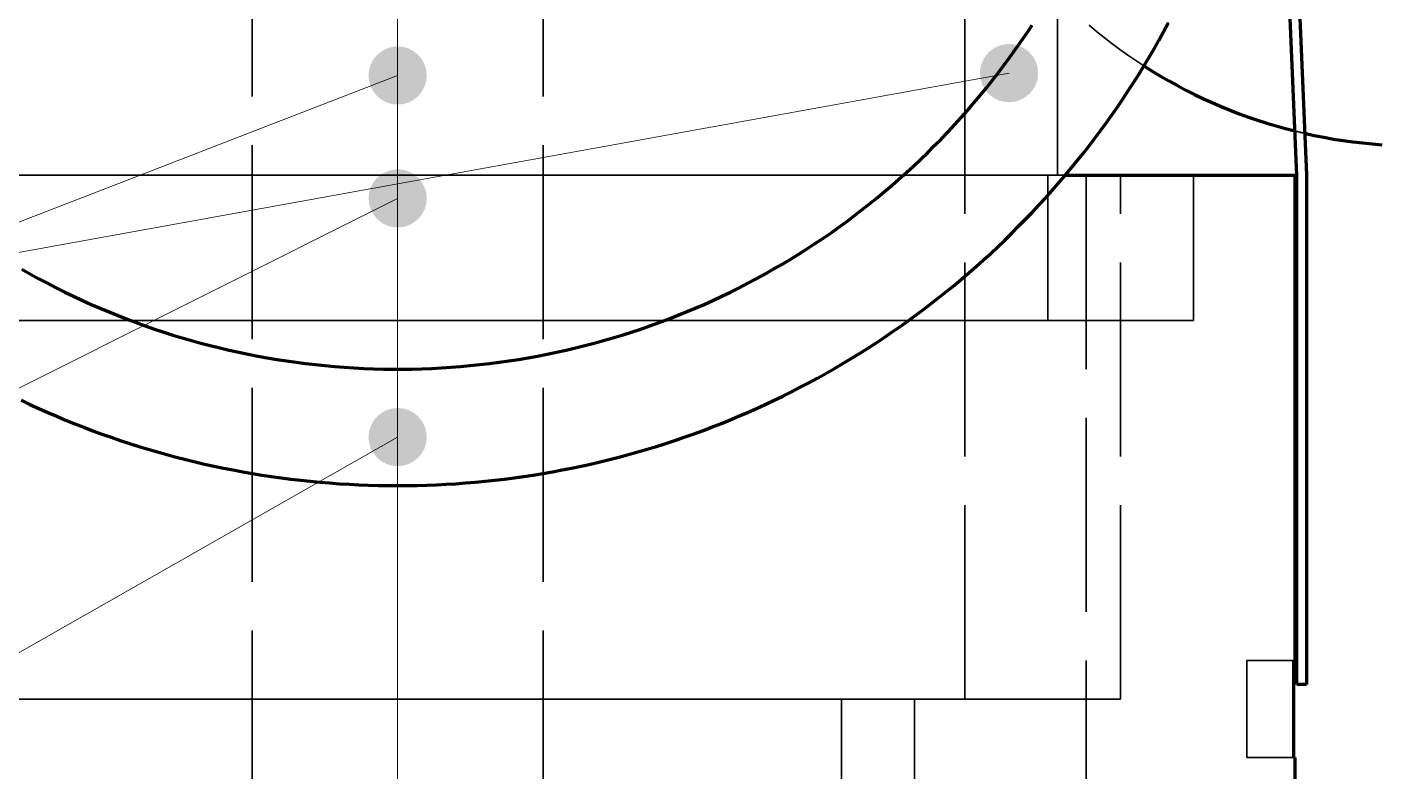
# Model space of a CAD drawing. Header units: millimetres. Extents: x 0 to 2382, y 0 to 420.
# Drawn here: x 963.03 to 990.83, y 291.86 to 307.2 of the extents above; entities that cross this region are included whole.
import ezdxf

# ---------------------------------------------------------------- set-up
doc = ezdxf.new("R2010")
doc.units = ezdxf.units.MM
doc.linetypes.add('IRAM-E-TRAZOS', pattern=[5, 4, -1])
doc.linetypes.add('IRAM-F-TRAZO-PUNTO', pattern=[20, 15, -2, 1, -2])
for name, color, linetype, lineweight in [('01-VISIBLE', 7, 'CONTINUOUS', 70), ('02-OCULTA', 4, 'IRAM-E-TRAZOS', 35), ('03-EJE', 1, 'IRAM-F-TRAZO-PUNTO', 18), ('08-FINA', 5, 'CONTINUOUS', 18)]:
    doc.layers.add(name, color=color, linetype=linetype, lineweight=lineweight)

msp = doc.modelspace()

# ---------------------------------------------------------------- hatches: boundary and pattern name
at = {"layer": '08-FINA'}
h = msp.add_hatch(color=7, dxfattribs=at)
h.dxf.hatch_style = 1
edge = h.paths.add_edge_path()
edge.add_arc((970.667, 306.195), 0.6, 0, 360)
h = msp.add_hatch(color=7, dxfattribs=at)
h.dxf.hatch_style = 1
edge = h.paths.add_edge_path()
edge.add_arc((983.267, 306.245), 0.6, 0, 360)
h = msp.add_hatch(color=7, dxfattribs=at)
h.dxf.hatch_style = 1
edge = h.paths.add_edge_path()
edge.add_arc((970.667, 303.663), 0.6, 0, 360)
h = msp.add_hatch(color=7, dxfattribs=at)
h.dxf.hatch_style = 1
edge = h.paths.add_edge_path()
edge.add_arc((970.667, 298.745), 0.6, 0, 360)

# ---------------------------------------------------------------- linework, layer by layer
at = {"layer": '01-VISIBLE'}
for points in [[(989.197, 304.145), (988.697, 315.945)], [(988.896, 315.953), (989.397, 304.149)], [(962.924, 302.202), (963.099, 302.104), (963.274, 302.008), (963.451, 301.914), (963.629, 301.823), (963.808, 301.734), (963.988, 301.647), (964.17, 301.562), (964.352, 301.48), (964.535, 301.4), (964.72, 301.323), (964.905, 301.248), (965.092, 301.175), (965.279, 301.105), (965.467, 301.037), (965.656, 300.972), (965.846, 300.909), (966.037, 300.848), (966.228, 300.79), (966.42, 300.734), (966.613, 300.681), (966.806, 300.63), (967.001, 300.582), (967.195, 300.536), (967.391, 300.493), (967.586, 300.452), (967.783, 300.414), (967.98, 300.378), (968.177, 300.345), (968.375, 300.314), (968.573, 300.286), (968.771, 300.261), (968.97, 300.238), (969.169, 300.217), (969.368, 300.199), (969.567, 300.184), (969.767, 300.171), (969.967, 300.161), (970.167, 300.153), (970.367, 300.148), (970.567, 300.145), (970.767, 300.145), (970.967, 300.148), (971.167, 300.153), (971.367, 300.161), (971.566, 300.171), (971.766, 300.184), (971.965, 300.199), (972.165, 300.217), (972.364, 300.238), (972.562, 300.261), (972.761, 300.286), (972.959, 300.314), (973.156, 300.345), (973.354, 300.378), (973.551, 300.414), (973.747, 300.452), (973.943, 300.493), (974.138, 300.536), (974.333, 300.582), (974.527, 300.63), (974.72, 300.681), (974.913, 300.734), (975.105, 300.79), (975.297, 300.848), (975.487, 300.909), (975.677, 300.972), (975.866, 301.037), (976.054, 301.105), (976.242, 301.175), (976.428, 301.248), (976.613, 301.323), (976.798, 301.4), (976.981, 301.48), (977.164, 301.562), (977.345, 301.647), (977.525, 301.734), (977.704, 301.823), (977.882, 301.914), (978.059, 302.008), (978.235, 302.104), (978.409, 302.202), (978.582, 302.302), (978.754, 302.405), (978.924, 302.51), (979.093, 302.617), (979.261, 302.726), (979.427, 302.837), (979.592, 302.95), (979.755, 303.066), (979.917, 303.183), (980.077, 303.303), (980.236, 303.425), (980.393, 303.548), (980.549, 303.674), (980.703, 303.802), (980.855, 303.932), (981.006, 304.063), (981.155, 304.197), (981.302, 304.332), (981.447, 304.469), (981.591, 304.609), (981.733, 304.75), (981.873, 304.892), (982.011, 305.037), (982.148, 305.183), (982.282, 305.331), (982.415, 305.481), (982.545, 305.633), (982.674, 305.786), (982.801, 305.941), (982.925, 306.097), (983.048, 306.255), (983.169, 306.414), (983.287, 306.576), (983.404, 306.738), (983.518, 306.902), (983.631, 307.068), (983.741, 307.235)], [(970.667, 297.745), (970.867, 297.746), (971.068, 297.749), (971.268, 297.755), (971.469, 297.763), (971.669, 297.773), (971.869, 297.785), (972.069, 297.8), (972.269, 297.816), (972.468, 297.835), (972.668, 297.857), (972.867, 297.88), (973.066, 297.906), (973.264, 297.933), (973.463, 297.963), (973.661, 297.996), (973.858, 298.03), (974.055, 298.067), (974.252, 298.106), (974.448, 298.147), (974.644, 298.19), (974.839, 298.235), (975.034, 298.283), (975.228, 298.333), (975.422, 298.385), (975.615, 298.439), (975.808, 298.495), (976, 298.553), (976.191, 298.614), (976.381, 298.676), (976.571, 298.741), (976.76, 298.808), (976.948, 298.877), (977.136, 298.948), (977.323, 299.021), (977.509, 299.096), (977.694, 299.173), (977.878, 299.253), (978.061, 299.334), (978.243, 299.417), (978.425, 299.503), (978.605, 299.59), (978.785, 299.68), (978.963, 299.771), (979.141, 299.865), (979.317, 299.96), (979.492, 300.057), (979.667, 300.157), (979.84, 300.258), (980.012, 300.361), (980.183, 300.466), (980.352, 300.573), (980.521, 300.682), (980.688, 300.792), (980.854, 300.905), (981.018, 301.019), (981.182, 301.136), (981.344, 301.254), (981.505, 301.374), (981.664, 301.495), (981.822, 301.619), (981.979, 301.744), (982.134, 301.871), (982.288, 301.999), (982.44, 302.13), (982.591, 302.262), (982.741, 302.395), (982.889, 302.531), (983.035, 302.668), (983.18, 302.806), (983.323, 302.946), (983.465, 303.088), (983.605, 303.232), (983.744, 303.376), (983.881, 303.523), (984.016, 303.671), (984.15, 303.82), (984.282, 303.971), (984.412, 304.124), (984.541, 304.278), (984.668, 304.433), (984.793, 304.59), (984.916, 304.748), (985.038, 304.907), (985.158, 305.068), (985.276, 305.23), (985.392, 305.393), (985.507, 305.558), (985.619, 305.724), (985.73, 305.891), (985.839, 306.06), (985.946, 306.229), (986.051, 306.4), (986.154, 306.572), (986.255, 306.745), (986.354, 306.919), (986.452, 307.095), (986.547, 307.271)], [(986.047, 306.394), (986.217, 306.287), (986.388, 306.184), (986.562, 306.084), (986.737, 305.988), (986.914, 305.894), (987.093, 305.805), (987.274, 305.718), (987.456, 305.636), (987.64, 305.556), (987.825, 305.481), (988.012, 305.408), (988.2, 305.34), (988.389, 305.275), (988.58, 305.214), (988.772, 305.156), (988.964, 305.102), (989.158, 305.052)], [(989.36, 305.004), (989.557, 304.961), (989.754, 304.922), (989.952, 304.887), (990.151, 304.856), (990.35, 304.829), (990.549, 304.805), (990.75, 304.786), (990.95, 304.77)], [(984.43, 304.145), (984.957, 304.145), (985.483, 304.145), (986.009, 304.145), (986.535, 304.145), (987.062, 304.145), (987.588, 304.145), (988.114, 304.145), (988.64, 304.145), (989.167, 304.145)], [(989.167, 294.145), (989.167, 304.145)], [(989.197, 293.645), (989.197, 304.145)], [(989.397, 304.149), (989.397, 293.645)], [(962.908, 299.503), (963.09, 299.417), (963.272, 299.334), (963.455, 299.253), (963.64, 299.173), (963.825, 299.096), (964.011, 299.021), (964.197, 298.948), (964.385, 298.877), (964.573, 298.808), (964.762, 298.741), (964.952, 298.676), (965.143, 298.614), (965.334, 298.553), (965.526, 298.495), (965.718, 298.439), (965.911, 298.385), (966.105, 298.333), (966.299, 298.283), (966.494, 298.235), (966.689, 298.19), (966.885, 298.147), (967.081, 298.106), (967.278, 298.067), (967.475, 298.03), (967.673, 297.996), (967.871, 297.963), (968.069, 297.933), (968.268, 297.906), (968.466, 297.88), (968.666, 297.857), (968.865, 297.835), (969.065, 297.816), (969.264, 297.8), (969.464, 297.785), (969.665, 297.773), (969.865, 297.763), (970.065, 297.755), (970.266, 297.749), (970.466, 297.746), (970.667, 297.745)], [(989.14, 294.145), (989.144, 294.145), (989.149, 294.145), (989.153, 294.145), (989.158, 294.145), (989.162, 294.145), (989.167, 294.145)], [(989.14, 292.145), (989.14, 294.145)], [(989.397, 293.645), (989.197, 293.645)], [(989.14, 292.145), (989.144, 292.145), (989.149, 292.145), (989.153, 292.145), (989.158, 292.145), (989.162, 292.145), (989.167, 292.145)], [(989.167, 290.145), (989.167, 292.145)]]:
    msp.add_lwpolyline(points, dxfattribs=at)
at = {"layer": '02-OCULTA'}
for points in [[(967.667, 290.763), (967.667, 321.463)], [(973.667, 290.763), (973.667, 321.463)], [(989.197, 304.145), (988.697, 315.945)], [(988.896, 315.953), (989.397, 304.149)], [(982.355, 304.145), (982.355, 308.245)], [(984.267, 304.145), (984.267, 308.245)], [(962.966, 299.475), (963.148, 299.391), (963.33, 299.308), (963.513, 299.227), (963.698, 299.149), (963.883, 299.072), (964.068, 298.998), (964.255, 298.926), (964.442, 298.855), (964.631, 298.787), (964.82, 298.721), (965.009, 298.657), (965.2, 298.595), (965.391, 298.536), (965.582, 298.478), (965.775, 298.423), (965.968, 298.369), (966.161, 298.318), (966.355, 298.269), (966.55, 298.222), (966.745, 298.177), (966.941, 298.135), (967.137, 298.095), (967.333, 298.056), (967.53, 298.02), (967.727, 297.987), (967.925, 297.955), (968.123, 297.926), (968.321, 297.898), (968.52, 297.873), (968.719, 297.851), (968.918, 297.83), (969.117, 297.812), (969.317, 297.796), (969.516, 297.782), (969.716, 297.77), (969.916, 297.761), (970.116, 297.753), (970.316, 297.748), (970.517, 297.746), (970.717, 297.745), (970.917, 297.747), (971.117, 297.751), (971.317, 297.757), (971.517, 297.765), (971.717, 297.776), (971.917, 297.788), (972.116, 297.803), (972.316, 297.821), (972.515, 297.84), (972.714, 297.862), (972.913, 297.886), (973.111, 297.912), (973.309, 297.94), (973.507, 297.971), (973.705, 298.003), (973.902, 298.038), (974.098, 298.075), (974.295, 298.114), (974.491, 298.156), (974.686, 298.199), (974.881, 298.245), (975.075, 298.293), (975.269, 298.343), (975.462, 298.396), (975.655, 298.45), (975.847, 298.507), (976.038, 298.565), (976.229, 298.626), (976.419, 298.689), (976.608, 298.754), (976.797, 298.821), (976.985, 298.89), (977.172, 298.962), (977.358, 299.035), (977.543, 299.11), (977.728, 299.188), (977.912, 299.267), (978.094, 299.349), (978.276, 299.433), (978.457, 299.518), (978.637, 299.606), (978.816, 299.696), (978.994, 299.787), (979.171, 299.881), (979.347, 299.976), (979.522, 300.074), (979.696, 300.173), (979.868, 300.275), (980.04, 300.378), (980.21, 300.483), (980.379, 300.59), (980.547, 300.699), (980.714, 300.81), (980.879, 300.923), (981.043, 301.037), (981.206, 301.153), (981.368, 301.271), (981.528, 301.391), (981.687, 301.513), (981.845, 301.636), (982.001, 301.762), (982.156, 301.889), (982.309, 302.017), (982.461, 302.147), (982.612, 302.279), (982.761, 302.413), (982.908, 302.548), (983.054, 302.685), (983.198, 302.824), (983.341, 302.964), (983.483, 303.106), (983.623, 303.249), (983.761, 303.394), (983.897, 303.54), (984.032, 303.688), (984.165, 303.838), (984.297, 303.988), (984.427, 304.141), (984.555, 304.295), (984.682, 304.45), (984.806, 304.606), (984.929, 304.764), (985.05, 304.923), (985.17, 305.084), (985.288, 305.246), (985.403, 305.409), (985.517, 305.574), (985.63, 305.74), (985.74, 305.907), (985.848, 306.075), (985.955, 306.244), (986.06, 306.415), (986.163, 306.587), (986.263, 306.759), (986.362, 306.933), (986.459, 307.109), (986.554, 307.285)], [(984.919, 307.231), (985.073, 307.102), (985.23, 306.976), (985.389, 306.854), (985.55, 306.734), (985.713, 306.617), (985.879, 306.504), (986.047, 306.394)], [(989.158, 305.052), (989.175, 305.048), (989.192, 305.044), (989.209, 305.04), (989.226, 305.036), (989.242, 305.032), (989.259, 305.027), (989.276, 305.023), (989.293, 305.02), (989.31, 305.016), (989.327, 305.012), (989.344, 305.008), (989.36, 305.004)], [(982.355, 304.145), (981.846, 304.145), (981.338, 304.145), (980.83, 304.145), (980.322, 304.145), (979.814, 304.145), (979.306, 304.145), (978.797, 304.145), (978.289, 304.145), (977.781, 304.145), (977.273, 304.145), (976.765, 304.145), (976.257, 304.145), (975.748, 304.145), (975.24, 304.145), (974.732, 304.145), (974.224, 304.145), (973.716, 304.145), (973.208, 304.145), (972.699, 304.145), (972.191, 304.145), (971.683, 304.145), (971.175, 304.145), (970.667, 304.145), (970.158, 304.145), (969.65, 304.145), (969.142, 304.145), (968.634, 304.145), (968.126, 304.145), (967.618, 304.145), (967.109, 304.145), (966.601, 304.145), (966.093, 304.145), (965.585, 304.145), (965.077, 304.145), (964.569, 304.145), (964.06, 304.145), (963.552, 304.145), (963.044, 304.145), (962.536, 304.145)], [(962.536, 304.145), (963.044, 304.145), (963.552, 304.145), (964.06, 304.145), (964.569, 304.145), (965.077, 304.145), (965.585, 304.145), (966.093, 304.145), (966.601, 304.145), (967.109, 304.145), (967.618, 304.145), (968.126, 304.145), (968.634, 304.145), (969.142, 304.145), (969.65, 304.145), (970.158, 304.145), (970.667, 304.145), (971.175, 304.145), (971.683, 304.145), (972.191, 304.145), (972.699, 304.145), (973.208, 304.145), (973.716, 304.145), (974.224, 304.145), (974.732, 304.145), (975.24, 304.145), (975.748, 304.145), (976.257, 304.145), (976.765, 304.145), (977.273, 304.145), (977.781, 304.145), (978.289, 304.145), (978.797, 304.145), (979.306, 304.145), (979.814, 304.145), (980.322, 304.145), (980.83, 304.145), (981.338, 304.145), (981.846, 304.145), (982.355, 304.145)], [(982.355, 304.145), (981.846, 304.145), (981.338, 304.145), (980.83, 304.145), (980.322, 304.145), (979.814, 304.145), (979.306, 304.145), (978.797, 304.145), (978.289, 304.145), (977.781, 304.145), (977.273, 304.145), (976.765, 304.145), (976.257, 304.145), (975.748, 304.145), (975.24, 304.145), (974.732, 304.145), (974.224, 304.145), (973.716, 304.145), (973.208, 304.145), (972.699, 304.145), (972.191, 304.145), (971.683, 304.145), (971.175, 304.145), (970.667, 304.145), (970.158, 304.145), (969.65, 304.145), (969.142, 304.145), (968.634, 304.145), (968.126, 304.145), (967.618, 304.145), (967.109, 304.145), (966.601, 304.145), (966.093, 304.145), (965.585, 304.145), (965.077, 304.145), (964.569, 304.145), (964.06, 304.145), (963.552, 304.145), (963.044, 304.145), (962.536, 304.145)], [(962.536, 304.145), (963.044, 304.145), (963.552, 304.145), (964.06, 304.145), (964.569, 304.145), (965.077, 304.145), (965.585, 304.145), (966.093, 304.145), (966.601, 304.145), (967.109, 304.145), (967.618, 304.145), (968.126, 304.145), (968.634, 304.145), (969.142, 304.145), (969.65, 304.145), (970.158, 304.145), (970.667, 304.145), (971.175, 304.145), (971.683, 304.145), (972.191, 304.145), (972.699, 304.145), (973.208, 304.145), (973.716, 304.145), (974.224, 304.145), (974.732, 304.145), (975.24, 304.145), (975.748, 304.145), (976.257, 304.145), (976.765, 304.145), (977.273, 304.145), (977.781, 304.145), (978.289, 304.145), (978.797, 304.145), (979.306, 304.145), (979.814, 304.145), (980.322, 304.145), (980.83, 304.145), (981.338, 304.145), (981.846, 304.145), (982.355, 304.145)], [(984.855, 304.145), (984.348, 304.145), (983.841, 304.145), (983.335, 304.145), (982.828, 304.145), (982.321, 304.145), (981.814, 304.145), (981.308, 304.145), (980.801, 304.145), (980.294, 304.145), (979.788, 304.145), (979.281, 304.145), (978.774, 304.145), (978.267, 304.145), (977.761, 304.145), (977.254, 304.145), (976.747, 304.145), (976.241, 304.145), (975.734, 304.145), (975.227, 304.145), (974.72, 304.145), (974.214, 304.145), (973.707, 304.145), (973.2, 304.145), (972.694, 304.145), (972.187, 304.145), (971.68, 304.145), (971.173, 304.145), (970.667, 304.145), (970.16, 304.145), (969.653, 304.145), (969.147, 304.145), (968.64, 304.145), (968.133, 304.145), (967.626, 304.145), (967.12, 304.145), (966.613, 304.145), (966.106, 304.145), (965.6, 304.145), (965.093, 304.145), (964.586, 304.145), (964.079, 304.145), (963.573, 304.145), (963.066, 304.145), (962.559, 304.145)], [(962.559, 304.145), (963.066, 304.145), (963.573, 304.145), (964.079, 304.145), (964.586, 304.145), (965.093, 304.145), (965.6, 304.145), (966.106, 304.145), (966.613, 304.145), (967.12, 304.145), (967.626, 304.145), (968.133, 304.145), (968.64, 304.145), (969.147, 304.145), (969.653, 304.145), (970.16, 304.145), (970.667, 304.145), (971.173, 304.145), (971.68, 304.145), (972.187, 304.145), (972.694, 304.145), (973.2, 304.145), (973.707, 304.145), (974.214, 304.145), (974.72, 304.145), (975.227, 304.145), (975.734, 304.145), (976.241, 304.145), (976.747, 304.145), (977.254, 304.145), (977.761, 304.145), (978.267, 304.145), (978.774, 304.145), (979.281, 304.145), (979.788, 304.145), (980.294, 304.145), (980.801, 304.145), (981.308, 304.145), (981.814, 304.145), (982.321, 304.145), (982.828, 304.145), (983.335, 304.145), (983.841, 304.145), (984.348, 304.145), (984.855, 304.145)], [(984.267, 304.145), (983.763, 304.145), (983.259, 304.145), (982.756, 304.145), (982.252, 304.145), (981.748, 304.145), (981.244, 304.145), (980.741, 304.145), (980.237, 304.145), (979.733, 304.145), (979.23, 304.145), (978.726, 304.145), (978.222, 304.145), (977.719, 304.145), (977.215, 304.145), (976.711, 304.145), (976.207, 304.145), (975.704, 304.145), (975.2, 304.145), (974.696, 304.145), (974.193, 304.145), (973.689, 304.145), (973.185, 304.145), (972.681, 304.145), (972.178, 304.145), (971.674, 304.145), (971.17, 304.145), (970.667, 304.145), (970.163, 304.145), (969.659, 304.145), (969.156, 304.145), (968.652, 304.145), (968.148, 304.145), (967.644, 304.145), (967.141, 304.145), (966.637, 304.145), (966.133, 304.145), (965.63, 304.145), (965.126, 304.145), (964.622, 304.145), (964.119, 304.145), (963.615, 304.145), (963.111, 304.145), (962.607, 304.145)], [(962.607, 304.145), (963.111, 304.145), (963.615, 304.145), (964.119, 304.145), (964.622, 304.145), (965.126, 304.145), (965.63, 304.145), (966.133, 304.145), (966.637, 304.145), (967.141, 304.145), (967.644, 304.145), (968.148, 304.145), (968.652, 304.145), (969.156, 304.145), (969.659, 304.145), (970.163, 304.145), (970.667, 304.145), (971.17, 304.145), (971.674, 304.145), (972.178, 304.145), (972.681, 304.145), (973.185, 304.145), (973.689, 304.145), (974.193, 304.145), (974.696, 304.145), (975.2, 304.145), (975.704, 304.145), (976.207, 304.145), (976.711, 304.145), (977.215, 304.145), (977.719, 304.145), (978.222, 304.145), (978.726, 304.145), (979.23, 304.145), (979.733, 304.145), (980.237, 304.145), (980.741, 304.145), (981.244, 304.145), (981.748, 304.145), (982.252, 304.145), (982.756, 304.145), (983.259, 304.145), (983.763, 304.145), (984.267, 304.145)], [(989.167, 304.145), (988.667, 304.145), (988.167, 304.145), (987.667, 304.145), (987.167, 304.145), (986.667, 304.145), (986.167, 304.145), (985.667, 304.145), (985.167, 304.145), (984.667, 304.145), (984.167, 304.145), (983.667, 304.145), (983.167, 304.145), (982.667, 304.145), (982.167, 304.145), (981.667, 304.145), (981.167, 304.145), (980.667, 304.145), (980.167, 304.145), (979.667, 304.145), (979.167, 304.145), (978.667, 304.145), (978.167, 304.145), (977.667, 304.145), (977.167, 304.145), (976.667, 304.145), (976.167, 304.145), (975.667, 304.145), (975.167, 304.145), (974.667, 304.145), (974.167, 304.145), (973.667, 304.145), (973.167, 304.145), (972.667, 304.145), (972.167, 304.145), (971.667, 304.145), (971.167, 304.145), (970.667, 304.145), (970.167, 304.145), (969.667, 304.145), (969.167, 304.145), (968.667, 304.145), (968.167, 304.145), (967.667, 304.145), (967.167, 304.145), (966.667, 304.145), (966.167, 304.145), (965.667, 304.145), (965.167, 304.145), (964.667, 304.145), (964.167, 304.145), (963.667, 304.145), (963.167, 304.145), (962.667, 304.145)], [(984.067, 304.145), (983.561, 304.145), (983.055, 304.145), (982.55, 304.145), (982.044, 304.145), (981.538, 304.145), (981.033, 304.145), (980.527, 304.145), (980.021, 304.145), (979.516, 304.145), (979.01, 304.145), (978.504, 304.145), (977.999, 304.145), (977.493, 304.145), (976.987, 304.145), (976.482, 304.145), (975.976, 304.145), (975.47, 304.145), (974.965, 304.145), (974.459, 304.145), (973.953, 304.145), (973.448, 304.145), (972.942, 304.145), (972.436, 304.145), (971.931, 304.145), (971.425, 304.145), (970.919, 304.145), (970.414, 304.145), (969.908, 304.145), (969.403, 304.145), (968.897, 304.145), (968.391, 304.145), (967.886, 304.145), (967.38, 304.145), (966.874, 304.145), (966.369, 304.145), (965.863, 304.145), (965.357, 304.145), (964.852, 304.145), (964.346, 304.145), (963.84, 304.145), (963.335, 304.145), (962.829, 304.145)], [(962.829, 304.145), (963.335, 304.145), (963.84, 304.145), (964.346, 304.145), (964.852, 304.145), (965.357, 304.145), (965.863, 304.145), (966.369, 304.145), (966.874, 304.145), (967.38, 304.145), (967.886, 304.145), (968.391, 304.145), (968.897, 304.145), (969.403, 304.145), (969.908, 304.145), (970.414, 304.145), (970.919, 304.145), (971.425, 304.145), (971.931, 304.145), (972.436, 304.145), (972.942, 304.145), (973.448, 304.145), (973.953, 304.145), (974.459, 304.145), (974.965, 304.145), (975.47, 304.145), (975.976, 304.145), (976.482, 304.145), (976.987, 304.145), (977.493, 304.145), (977.999, 304.145), (978.504, 304.145), (979.01, 304.145), (979.516, 304.145), (980.021, 304.145), (980.527, 304.145), (981.033, 304.145), (981.538, 304.145), (982.044, 304.145), (982.55, 304.145), (983.055, 304.145), (983.561, 304.145), (984.067, 304.145)], [(985.567, 304.145), (985.062, 304.145), (984.556, 304.145), (984.051, 304.145), (983.546, 304.145), (983.041, 304.145), (982.536, 304.145), (982.031, 304.145), (981.526, 304.145), (981.021, 304.145), (980.516, 304.145), (980.011, 304.145), (979.506, 304.145), (979.001, 304.145), (978.495, 304.145), (977.99, 304.145), (977.485, 304.145), (976.98, 304.145), (976.475, 304.145), (975.97, 304.145), (975.465, 304.145), (974.96, 304.145), (974.455, 304.145), (973.95, 304.145), (973.445, 304.145), (972.94, 304.145), (972.434, 304.145), (971.929, 304.145), (971.424, 304.145), (970.919, 304.145), (970.414, 304.145), (969.909, 304.145), (969.404, 304.145), (968.899, 304.145), (968.394, 304.145), (967.889, 304.145), (967.384, 304.145), (966.879, 304.145), (966.373, 304.145), (965.868, 304.145), (965.363, 304.145), (964.858, 304.145), (964.353, 304.145), (963.848, 304.145), (963.343, 304.145), (962.838, 304.145)], [(962.838, 304.145), (963.343, 304.145), (963.848, 304.145), (964.353, 304.145), (964.858, 304.145), (965.363, 304.145), (965.868, 304.145), (966.373, 304.145), (966.879, 304.145), (967.384, 304.145), (967.889, 304.145), (968.394, 304.145), (968.899, 304.145), (969.404, 304.145), (969.909, 304.145), (970.414, 304.145), (970.919, 304.145), (971.424, 304.145), (971.929, 304.145), (972.434, 304.145), (972.94, 304.145), (973.445, 304.145), (973.95, 304.145), (974.455, 304.145), (974.96, 304.145), (975.465, 304.145), (975.97, 304.145), (976.475, 304.145), (976.98, 304.145), (977.485, 304.145), (977.99, 304.145), (978.495, 304.145), (979.001, 304.145), (979.506, 304.145), (980.011, 304.145), (980.516, 304.145), (981.021, 304.145), (981.526, 304.145), (982.031, 304.145), (982.536, 304.145), (983.041, 304.145), (983.546, 304.145), (984.051, 304.145), (984.556, 304.145), (985.062, 304.145), (985.567, 304.145)], [(987.067, 304.145), (986.562, 304.145), (986.057, 304.145), (985.553, 304.145), (985.048, 304.145), (984.544, 304.145), (984.039, 304.145), (983.534, 304.145), (983.03, 304.145), (982.525, 304.145), (982.021, 304.145), (981.516, 304.145), (981.011, 304.145), (980.507, 304.145), (980.002, 304.145), (979.497, 304.145), (978.993, 304.145), (978.488, 304.145), (977.984, 304.145), (977.479, 304.145), (976.974, 304.145), (976.47, 304.145), (975.965, 304.145), (975.461, 304.145), (974.956, 304.145), (974.451, 304.145), (973.947, 304.145), (973.442, 304.145), (972.937, 304.145), (972.433, 304.145), (971.928, 304.145), (971.424, 304.145), (970.919, 304.145), (970.414, 304.145), (969.91, 304.145), (969.405, 304.145), (968.901, 304.145), (968.396, 304.145), (967.891, 304.145), (967.387, 304.145), (966.882, 304.145), (966.377, 304.145), (965.873, 304.145), (965.368, 304.145), (964.864, 304.145), (964.359, 304.145), (963.854, 304.145), (963.35, 304.145), (962.845, 304.145)], [(962.845, 304.145), (963.35, 304.145), (963.854, 304.145), (964.359, 304.145), (964.864, 304.145), (965.368, 304.145), (965.873, 304.145), (966.377, 304.145), (966.882, 304.145), (967.387, 304.145), (967.891, 304.145), (968.396, 304.145), (968.901, 304.145), (969.405, 304.145), (969.91, 304.145), (970.414, 304.145), (970.919, 304.145), (971.424, 304.145), (971.928, 304.145), (972.433, 304.145), (972.937, 304.145), (973.442, 304.145), (973.947, 304.145), (974.451, 304.145), (974.956, 304.145), (975.461, 304.145), (975.965, 304.145), (976.47, 304.145), (976.974, 304.145), (977.479, 304.145), (977.984, 304.145), (978.488, 304.145), (978.993, 304.145), (979.497, 304.145), (980.002, 304.145), (980.507, 304.145), (981.011, 304.145), (981.516, 304.145), (982.021, 304.145), (982.525, 304.145), (983.03, 304.145), (983.534, 304.145), (984.039, 304.145), (984.544, 304.145), (985.048, 304.145), (985.553, 304.145), (986.057, 304.145), (986.562, 304.145), (987.067, 304.145)], [(962.909, 304.145), (963.409, 304.145), (963.91, 304.145), (964.41, 304.145), (964.911, 304.145), (965.411, 304.145), (965.912, 304.145), (966.412, 304.145), (966.913, 304.145), (967.413, 304.145), (967.914, 304.145), (968.414, 304.145), (968.915, 304.145), (969.415, 304.145), (969.916, 304.145), (970.416, 304.145), (970.917, 304.145), (971.417, 304.145), (971.918, 304.145), (972.418, 304.145), (972.919, 304.145), (973.419, 304.145), (973.92, 304.145), (974.42, 304.145), (974.921, 304.145), (975.421, 304.145), (975.922, 304.145), (976.422, 304.145), (976.923, 304.145), (977.423, 304.145), (977.924, 304.145), (978.424, 304.145), (978.925, 304.145), (979.425, 304.145), (979.926, 304.145), (980.426, 304.145), (980.927, 304.145), (981.427, 304.145), (981.928, 304.145), (982.428, 304.145), (982.929, 304.145), (983.429, 304.145), (983.93, 304.145), (984.43, 304.145)], [(982.355, 293.345), (982.355, 304.145)], [(984.067, 301.145), (984.067, 304.145)], [(984.855, 304.145), (984.855, 288.343)], [(985.567, 293.345), (985.567, 304.145)], [(987.067, 301.145), (987.067, 304.145)], [(989.197, 293.645), (989.197, 304.145)], [(989.397, 304.149), (989.397, 293.645)], [(984.067, 301.145), (983.561, 301.145), (983.055, 301.145), (982.55, 301.145), (982.044, 301.145), (981.538, 301.145), (981.033, 301.145), (980.527, 301.145), (980.021, 301.145), (979.516, 301.145), (979.01, 301.145), (978.504, 301.145), (977.999, 301.145), (977.493, 301.145), (976.987, 301.145), (976.482, 301.145), (975.976, 301.145), (975.47, 301.145), (974.965, 301.145), (974.459, 301.145), (973.953, 301.145), (973.448, 301.145), (972.942, 301.145), (972.436, 301.145), (971.931, 301.145), (971.425, 301.145), (970.919, 301.145), (970.414, 301.145), (969.908, 301.145), (969.403, 301.145), (968.897, 301.145), (968.391, 301.145), (967.886, 301.145), (967.38, 301.145), (966.874, 301.145), (966.369, 301.145), (965.863, 301.145), (965.357, 301.145), (964.852, 301.145), (964.346, 301.145), (963.84, 301.145), (963.335, 301.145), (962.829, 301.145)], [(962.829, 301.145), (963.335, 301.145), (963.84, 301.145), (964.346, 301.145), (964.852, 301.145), (965.357, 301.145), (965.863, 301.145), (966.369, 301.145), (966.874, 301.145), (967.38, 301.145), (967.886, 301.145), (968.391, 301.145), (968.897, 301.145), (969.403, 301.145), (969.908, 301.145), (970.414, 301.145), (970.919, 301.145), (971.425, 301.145), (971.931, 301.145), (972.436, 301.145), (972.942, 301.145), (973.448, 301.145), (973.953, 301.145), (974.459, 301.145), (974.965, 301.145), (975.47, 301.145), (975.976, 301.145), (976.482, 301.145), (976.987, 301.145), (977.493, 301.145), (977.999, 301.145), (978.504, 301.145), (979.01, 301.145), (979.516, 301.145), (980.021, 301.145), (980.527, 301.145), (981.033, 301.145), (981.538, 301.145), (982.044, 301.145), (982.55, 301.145), (983.055, 301.145), (983.561, 301.145), (984.067, 301.145)], [(987.067, 301.145), (986.562, 301.145), (986.057, 301.145), (985.553, 301.145), (985.048, 301.145), (984.544, 301.145), (984.039, 301.145), (983.534, 301.145), (983.03, 301.145), (982.525, 301.145), (982.021, 301.145), (981.516, 301.145), (981.011, 301.145), (980.507, 301.145), (980.002, 301.145), (979.497, 301.145), (978.993, 301.145), (978.488, 301.145), (977.984, 301.145), (977.479, 301.145), (976.974, 301.145), (976.47, 301.145), (975.965, 301.145), (975.461, 301.145), (974.956, 301.145), (974.451, 301.145), (973.947, 301.145), (973.442, 301.145), (972.937, 301.145), (972.433, 301.145), (971.928, 301.145), (971.424, 301.145), (970.919, 301.145), (970.414, 301.145), (969.91, 301.145), (969.405, 301.145), (968.901, 301.145), (968.396, 301.145), (967.891, 301.145), (967.387, 301.145), (966.882, 301.145), (966.377, 301.145), (965.873, 301.145), (965.368, 301.145), (964.864, 301.145), (964.359, 301.145), (963.854, 301.145), (963.35, 301.145), (962.845, 301.145)], [(962.845, 301.145), (963.35, 301.145), (963.854, 301.145), (964.359, 301.145), (964.864, 301.145), (965.368, 301.145), (965.873, 301.145), (966.377, 301.145), (966.882, 301.145), (967.387, 301.145), (967.891, 301.145), (968.396, 301.145), (968.901, 301.145), (969.405, 301.145), (969.91, 301.145), (970.414, 301.145), (970.919, 301.145), (971.424, 301.145), (971.928, 301.145), (972.433, 301.145), (972.937, 301.145), (973.442, 301.145), (973.947, 301.145), (974.451, 301.145), (974.956, 301.145), (975.461, 301.145), (975.965, 301.145), (976.47, 301.145), (976.974, 301.145), (977.479, 301.145), (977.984, 301.145), (978.488, 301.145), (978.993, 301.145), (979.497, 301.145), (980.002, 301.145), (980.507, 301.145), (981.011, 301.145), (981.516, 301.145), (982.021, 301.145), (982.525, 301.145), (983.03, 301.145), (983.534, 301.145), (984.039, 301.145), (984.544, 301.145), (985.048, 301.145), (985.553, 301.145), (986.057, 301.145), (986.562, 301.145), (987.067, 301.145)], [(988.167, 294.145), (989.14, 294.145)], [(988.167, 292.145), (988.167, 294.145)], [(988.167, 292.145), (988.167, 294.145)], [(988.167, 294.145), (989.14, 294.145)], [(989.14, 292.145), (989.14, 294.145)], [(989.167, 294.145), (989.162, 294.145), (989.158, 294.145), (989.153, 294.145), (989.149, 294.145), (989.144, 294.145), (989.14, 294.145)], [(989.397, 293.645), (989.197, 293.645)], [(979.817, 293.345), (979.308, 293.345), (978.8, 293.345), (978.292, 293.345), (977.783, 293.345), (977.275, 293.345), (976.767, 293.345), (976.258, 293.345), (975.75, 293.345), (975.242, 293.345), (974.733, 293.345), (974.225, 293.345), (973.717, 293.345), (973.208, 293.345), (972.7, 293.345), (972.192, 293.345), (971.683, 293.345), (971.175, 293.345), (970.667, 293.345), (970.158, 293.345), (969.65, 293.345), (969.142, 293.345), (968.633, 293.345), (968.125, 293.345), (967.617, 293.345), (967.108, 293.345), (966.6, 293.345), (966.092, 293.345), (965.583, 293.345), (965.075, 293.345), (964.567, 293.345), (964.058, 293.345), (963.55, 293.345), (963.042, 293.345), (962.533, 293.345)], [(962.533, 293.345), (963.042, 293.345), (963.55, 293.345), (964.058, 293.345), (964.567, 293.345), (965.075, 293.345), (965.583, 293.345), (966.092, 293.345), (966.6, 293.345), (967.108, 293.345), (967.617, 293.345), (968.125, 293.345), (968.633, 293.345), (969.142, 293.345), (969.65, 293.345), (970.158, 293.345), (970.667, 293.345), (971.175, 293.345), (971.683, 293.345), (972.192, 293.345), (972.7, 293.345), (973.208, 293.345), (973.717, 293.345), (974.225, 293.345), (974.733, 293.345), (975.242, 293.345), (975.75, 293.345), (976.258, 293.345), (976.767, 293.345), (977.275, 293.345), (977.783, 293.345), (978.292, 293.345), (978.8, 293.345), (979.308, 293.345), (979.817, 293.345)], [(982.355, 293.345), (981.846, 293.345), (981.338, 293.345), (980.83, 293.345), (980.322, 293.345), (979.814, 293.345), (979.306, 293.345), (978.797, 293.345), (978.289, 293.345), (977.781, 293.345), (977.273, 293.345), (976.765, 293.345), (976.257, 293.345), (975.748, 293.345), (975.24, 293.345), (974.732, 293.345), (974.224, 293.345), (973.716, 293.345), (973.208, 293.345), (972.699, 293.345), (972.191, 293.345), (971.683, 293.345), (971.175, 293.345), (970.667, 293.345), (970.158, 293.345), (969.65, 293.345), (969.142, 293.345), (968.634, 293.345), (968.126, 293.345), (967.618, 293.345), (967.109, 293.345), (966.601, 293.345), (966.093, 293.345), (965.585, 293.345), (965.077, 293.345), (964.569, 293.345), (964.06, 293.345), (963.552, 293.345), (963.044, 293.345), (962.536, 293.345)], [(962.536, 293.345), (963.044, 293.345), (963.552, 293.345), (964.06, 293.345), (964.569, 293.345), (965.077, 293.345), (965.585, 293.345), (966.093, 293.345), (966.601, 293.345), (967.109, 293.345), (967.618, 293.345), (968.126, 293.345), (968.634, 293.345), (969.142, 293.345), (969.65, 293.345), (970.158, 293.345), (970.667, 293.345), (971.175, 293.345), (971.683, 293.345), (972.191, 293.345), (972.699, 293.345), (973.208, 293.345), (973.716, 293.345), (974.224, 293.345), (974.732, 293.345), (975.24, 293.345), (975.748, 293.345), (976.257, 293.345), (976.765, 293.345), (977.273, 293.345), (977.781, 293.345), (978.289, 293.345), (978.797, 293.345), (979.306, 293.345), (979.814, 293.345), (980.322, 293.345), (980.83, 293.345), (981.338, 293.345), (981.846, 293.345), (982.355, 293.345)], [(981.317, 293.345), (980.81, 293.345), (980.302, 293.345), (979.795, 293.345), (979.288, 293.345), (978.781, 293.345), (978.274, 293.345), (977.767, 293.345), (977.26, 293.345), (976.752, 293.345), (976.245, 293.345), (975.738, 293.345), (975.231, 293.345), (974.724, 293.345), (974.217, 293.345), (973.71, 293.345), (973.202, 293.345), (972.695, 293.345), (972.188, 293.345), (971.681, 293.345), (971.174, 293.345), (970.667, 293.345), (970.16, 293.345), (969.652, 293.345), (969.145, 293.345), (968.638, 293.345), (968.131, 293.345), (967.624, 293.345), (967.117, 293.345), (966.61, 293.345), (966.102, 293.345), (965.595, 293.345), (965.088, 293.345), (964.581, 293.345), (964.074, 293.345), (963.567, 293.345), (963.06, 293.345), (962.552, 293.345)], [(962.552, 293.345), (963.06, 293.345), (963.567, 293.345), (964.074, 293.345), (964.581, 293.345), (965.088, 293.345), (965.595, 293.345), (966.102, 293.345), (966.61, 293.345), (967.117, 293.345), (967.624, 293.345), (968.131, 293.345), (968.638, 293.345), (969.145, 293.345), (969.652, 293.345), (970.16, 293.345), (970.667, 293.345), (971.174, 293.345), (971.681, 293.345), (972.188, 293.345), (972.695, 293.345), (973.202, 293.345), (973.71, 293.345), (974.217, 293.345), (974.724, 293.345), (975.231, 293.345), (975.738, 293.345), (976.245, 293.345), (976.752, 293.345), (977.26, 293.345), (977.767, 293.345), (978.274, 293.345), (978.781, 293.345), (979.288, 293.345), (979.795, 293.345), (980.302, 293.345), (980.81, 293.345), (981.317, 293.345)], [(985.567, 293.345), (985.062, 293.345), (984.556, 293.345), (984.051, 293.345), (983.546, 293.345), (983.041, 293.345), (982.536, 293.345), (982.031, 293.345), (981.526, 293.345), (981.021, 293.345), (980.516, 293.345), (980.011, 293.345), (979.506, 293.345), (979.001, 293.345), (978.495, 293.345), (977.99, 293.345), (977.485, 293.345), (976.98, 293.345), (976.475, 293.345), (975.97, 293.345), (975.465, 293.345), (974.96, 293.345), (974.455, 293.345), (973.95, 293.345), (973.445, 293.345), (972.94, 293.345), (972.434, 293.345), (971.929, 293.345), (971.424, 293.345), (970.919, 293.345), (970.414, 293.345), (969.909, 293.345), (969.404, 293.345), (968.899, 293.345), (968.394, 293.345), (967.889, 293.345), (967.384, 293.345), (966.879, 293.345), (966.373, 293.345), (965.868, 293.345), (965.363, 293.345), (964.858, 293.345), (964.353, 293.345), (963.848, 293.345), (963.343, 293.345), (962.838, 293.345)], [(962.838, 293.345), (963.343, 293.345), (963.848, 293.345), (964.353, 293.345), (964.858, 293.345), (965.363, 293.345), (965.868, 293.345), (966.373, 293.345), (966.879, 293.345), (967.384, 293.345), (967.889, 293.345), (968.394, 293.345), (968.899, 293.345), (969.404, 293.345), (969.909, 293.345), (970.414, 293.345), (970.919, 293.345), (971.424, 293.345), (971.929, 293.345), (972.434, 293.345), (972.94, 293.345), (973.445, 293.345), (973.95, 293.345), (974.455, 293.345), (974.96, 293.345), (975.465, 293.345), (975.97, 293.345), (976.475, 293.345), (976.98, 293.345), (977.485, 293.345), (977.99, 293.345), (978.495, 293.345), (979.001, 293.345), (979.506, 293.345), (980.011, 293.345), (980.516, 293.345), (981.021, 293.345), (981.526, 293.345), (982.031, 293.345), (982.536, 293.345), (983.041, 293.345), (983.546, 293.345), (984.051, 293.345), (984.556, 293.345), (985.062, 293.345), (985.567, 293.345)], [(979.817, 261.412), (979.817, 293.345)], [(981.317, 261.176), (981.317, 293.345)], [(988.167, 292.145), (989.14, 292.145)], [(988.167, 292.145), (989.14, 292.145)], [(989.167, 292.145), (989.162, 292.145), (989.158, 292.145), (989.153, 292.145), (989.149, 292.145), (989.144, 292.145), (989.14, 292.145)]]:
    msp.add_lwpolyline(points, dxfattribs=at)
at = {"layer": '03-EJE'}
for points in [[(970.667, 263.645), (970.667, 352.355)], [(970.667, 294.745), (970.667, 336.745)]]:
    msp.add_lwpolyline(points, dxfattribs=at)
at = {"layer": '08-FINA'}
for p, q in [((922.148, 287.442), (970.667, 306.195)), ((922.353, 295.213), (983.267, 306.245)), ((921.993, 279.291), (970.667, 303.663)), ((921.893, 270.979), (970.667, 298.745))]:
    msp.add_line(p, q, dxfattribs=at)
msp.add_circle((990.667, 325.75), 65.25, dxfattribs=at)

doc.saveas('drawing.dxf')
